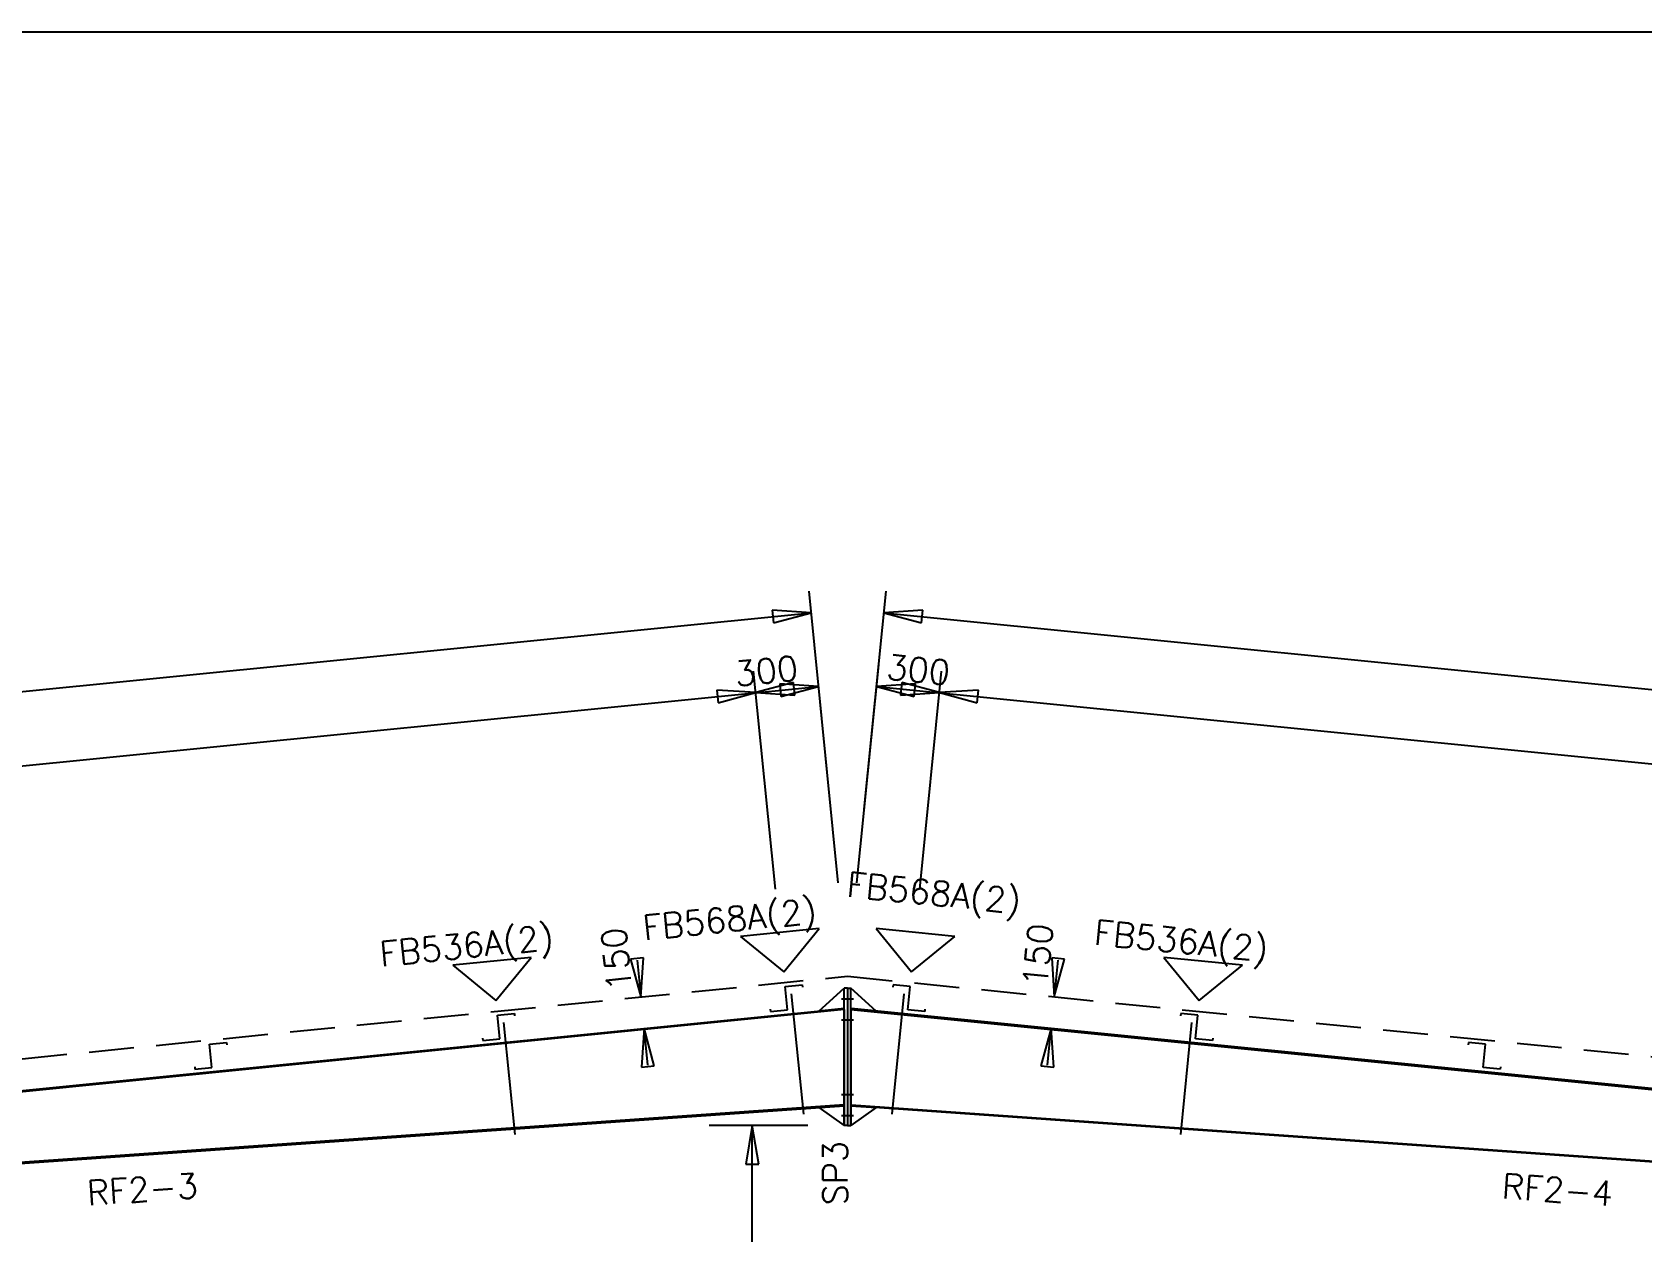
# Model space of a CAD drawing. Header units: millimetres. Extents: x 0 to 28190, y 0 to 19934.
# Drawn here: x 10309 to 17956, y 14235 to 19934 of the extents above; entities that cross this region are included whole.
import ezdxf

# ---------------------------------------------------------------- set-up
doc = ezdxf.new("R2010")
doc.units = ezdxf.units.MM
doc.header["$MEASUREMENT"] = 0
doc.linetypes.add('CONTIN', pattern=[0])
doc.linetypes.add('DASHED', pattern=[319.6, 213.1, -106.5])
doc.layers.get('0').update_dxf_attribs({"linetype": 'CONTIN'})
for name, color, linetype in [('1', 7, 'CONTIN'), ('10', 10, 'CONTIN'), ('11', 7, 'CONTIN'), ('12', 6, 'CONTIN'), ('2', 6, 'CONTIN'), ('22', 7, 'CONTIN'), ('3', 7, 'CONTIN'), ('5', 5, 'DASHED')]:
    doc.layers.add(name, color=color, linetype=linetype)
doc.styles.add('SIMPLEX', font='SIMPLEX')

# ---------------------------------------------------------------- blocks, each defined once
blk = doc.blocks.new('ZCOL')
for p, q in [((10.16, 0), (0, 0)), ((0, 0), (0, -25.4)), ((10.16, -2.54), (10.16, 0)), ((-10.16, -25.4), (-10.16, -22.86)), ((0, -25.4), (-10.16, -25.4))]:
    blk.add_line(p, q)
blk = doc.blocks.new('MARKER')
for p, q in [((187.527664, 187.527664), (-187.52766, 187.527664)), ((-187.52766, 187.527664), (0, 0)), ((0, 0), (187.527664, 187.527664))]:
    blk.add_line(p, q)
blk = doc.blocks.new('ARROWF')
for p, q in [((0, 0), (-182.8, 30.5)), ((-182.8, 30.5), (-182.8, -30.5)), ((-182.8, -30.5), (0, 0))]:
    blk.add_line(p, q)

msp = doc.modelspace()

# ---------------------------------------------------------------- linework, layer by layer
at = {"layer": '1'}
for p, q in [((14046.7, 15283.8), (14166.7, 15392.4)), ((14166.7, 14739.6), (14166.7, 15392.4)), ((14182.7, 15392.4), (14166.7, 15392.4)), ((14166.7, 15392.4), (14166.7, 15392.4)), ((14166.7, 15295.8), (14166.7, 15392.4)), ((14182.7, 15392.4), (14182.7, 14739.6)), ((14182.7, 15392.4), (14182.7, 14739.6)), ((14182.7, 15392.4), (14198.7, 15392.4)), ((14198.7, 14739.6), (14198.7, 15392.4)), ((14318.7, 15283.8), (14198.7, 15392.4)), ((14198.7, 15392.4), (14198.7, 15392.4)), ((14198.7, 15295.8), (14198.7, 15392.4)), ((7456.3, 14624.7), (14166.2, 15295.7)), ((13915.2, 15365.7), (13972.5, 14793.1)), ((14166.7, 15295.8), (14046.7, 15283.8)), ((14154, 15342.4), (14211.4, 15342.4)), ((14154, 15342.4), (14211.4, 15342.4)), ((14166.7, 15290.8), (14166.2, 15295.7)), ((14198.7, 15295.8), (14318.7, 15283.8)), ((14198.7, 15290.8), (14199.2, 15295.7)), ((20961.8, 14619.5), (14199.2, 15295.7)), ((14450.1, 15365.7), (14392.9, 14793.1)), ((14166.7, 15290.8), (7456.8, 14619.8)), ((14166.7, 15290.8), (7456.8, 14619.8)), ((12548.2, 15229), (12601.4, 14697.1)), ((14154, 15242.4), (14211.4, 15242.4)), ((14154, 15242.4), (14211.4, 15242.4)), ((14166.7, 15290.8), (14166.7, 14838.5)), ((14198.7, 15290.8), (14198.7, 14838.5)), ((14198.7, 15290.8), (20961.3, 14614.5)), ((14198.7, 15290.8), (20961.3, 14614.5)), ((15817.2, 15229), (15764, 14696.7)), ((14166.7, 14838.5), (7481.7, 14370.5)), ((14166.3, 14838.5), (7481.9, 14370.5)), ((14154, 14887.4), (14211.4, 14887.4)), ((14154, 14887.4), (14211.4, 14887.4)), ((14166.3, 14838.5), (14166.7, 14833.5)), ((14198.7, 14838.5), (20936.3, 14365.3)), ((14199, 14838.5), (14198.7, 14833.5)), ((14199, 14838.5), (20936.2, 14365.3)), ((7482.2, 14365.6), (14166.7, 14833.5)), ((14166.7, 14833.5), (14046.7, 14825.1)), ((14046.7, 14825.1), (14166.7, 14739.6)), ((14154, 14787.4), (14211.4, 14787.4)), ((14154, 14787.4), (14211.4, 14787.4)), ((14166.7, 14833.5), (14166.7, 14739.6)), ((20935.9, 14360.3), (14198.7, 14833.5)), ((14198.7, 14833.5), (14318.7, 14825.1)), ((14198.7, 14833.5), (14198.7, 14739.6)), ((14318.7, 14825.1), (14198.7, 14739.6)), ((14182.7, 14739.6), (14166.7, 14739.6)), ((14166.7, 14739.6), (14166.7, 14739.6)), ((14182.7, 14739.6), (14198.7, 14739.6)), ((14198.7, 14739.6), (14198.7, 14739.6))]:
    msp.add_line(p, q, dxfattribs=at)
at = {"layer": '12'}
for p, q in [((14138.3, 15893.3), (14034.8, 16928)), ((14227.1, 15893.3), (14330.6, 16928)), ((13839.7, 15863.4), (13736.2, 16898.2)), ((14525.6, 15863.4), (14629.1, 16898.2)), ((13994.1, 14739.6), (13525.3, 14739.6))]:
    msp.add_line(p, q, dxfattribs=at)
at = {"layer": '2'}
for p, q in [((14103.3, 16243.1), (13999.8, 17277.9)), ((14262.1, 16243.1), (14365.6, 17277.9)), ((2775, 16052.6), (14010, 17176.1)), ((14355.4, 17176.1), (25590.4, 16052.6)), ((2810, 15702.7), (14045, 16826.2)), ((14320.4, 16826.2), (25555.4, 15702.7)), ((13183.2, 15525.9), (13200.6, 15350.9)), ((15182.2, 15525.9), (15164.7, 15350.9)), ((13233.1, 15026.7), (13215.6, 15201.7)), ((15132.3, 15026.7), (15149.8, 15201.7)), ((13729.9, 5905.6), (13729.9, 14739.6))]:
    msp.add_line(p, q, dxfattribs=at)
at = {"layer": '22'}
msp.add_line((28189.6, 19934), (0, 19934), dxfattribs=at)
at = {"layer": '5'}
for p, q in [((2947.7, 14325.6), (14182.7, 15449.1)), ((14182.7, 15449.1), (25417.7, 14325.6))]:
    msp.add_line(p, q, dxfattribs=at)

# ---------------------------------------------------------------- block references
at = {"layer": '10', "yscale": -4.4055119, "zscale": -4.4055119}
for p, xscale, rotation in [((13897.2, 15289), -7.999999999999999, 5.71059464), ((14468.2, 15289), 7.999999999999999, 354.2894053000002), ((12530.2, 15152.3), -7.999999999999999, 5.71059464), ((15835.2, 15152.3), 7.999999999999999, 354.2894053000002), ((11163.1, 15015.6), -7.999999999999999, 5.71059464), ((17202.3, 15015.6), 7.999999999999999, 354.2894053000002)]:
    msp.add_blockref('ZCOL', p, dxfattribs=dict(at, xscale=xscale, rotation=rotation))
at = {"layer": '2'}
for p, rotation in [((14010, 17176.1), 5.71059464), ((14355.4, 17176.1), 174.289398), ((13746.4, 16796.4), 5.71059464), ((13746.4, 16796.4), 185.7106019999999), ((14045, 16826.2), 5.71059464), ((14320.4, 16826.2), 174.289398), ((14618.9, 16796.4), 354.2894053000002), ((14618.9, 16796.4), 174.289398), ((13200.6, 15350.9), 275.710602), ((15164.7, 15350.9), 264.289398), ((13215.6, 15201.7), 95.7105942), ((15149.8, 15201.7), 84.2894058), ((13729.9, 14739.6), 90)]:
    msp.add_blockref('ARROWF', p, dxfattribs=dict(at, rotation=rotation))
at = {"layer": '3'}
for p, rotation in [((13879, 15470.2), 5.71059464), ((14486.3, 15470.2), 354.2894053000002), ((12512.1, 15333.5), 5.71059464), ((15853.4, 15333.5), 354.2894053000002)]:
    msp.add_blockref('MARKER', p, dxfattribs=dict(at, rotation=rotation))

# ---------------------------------------------------------------- texts
at = {"layer": '11', "style": 'SIMPLEX'}
for s, rotation, p in [('300', 354.28941, (14363.2, 16861.2)), ('300', 5.71059, (13652.3, 16826.2)), ('150', 84.2894, (15129.7, 15393.7)), ('150', 95.71059, (13157.9, 15385.9))]:
    msp.add_text(s, height=117.2, rotation=rotation, dxfattribs=at).set_placement(p)
at = {"layer": '3', "style": 'SIMPLEX'}
for s, rotation, p in [('FB568A(2)', 354.28941, (14175.1, 15828.1)), ('FB568A(2)', 5.71059, (13216.2, 15620.6)), ('FB536A(2)', 5.71059, (11965.8, 15495.6)), ('FB536A(2)', 354.28941, (15350, 15600.5)), ('SP3', 90, (14182.7, 14360.4)), (' RF2-3', 4.0077, (10493.7, 14354.5)), (' RF2-4', 355.97901, (17208.2, 14400.3))]:
    msp.add_text(s, height=117.2, rotation=rotation, dxfattribs=at).set_placement(p)

doc.saveas('drawing.dxf')
